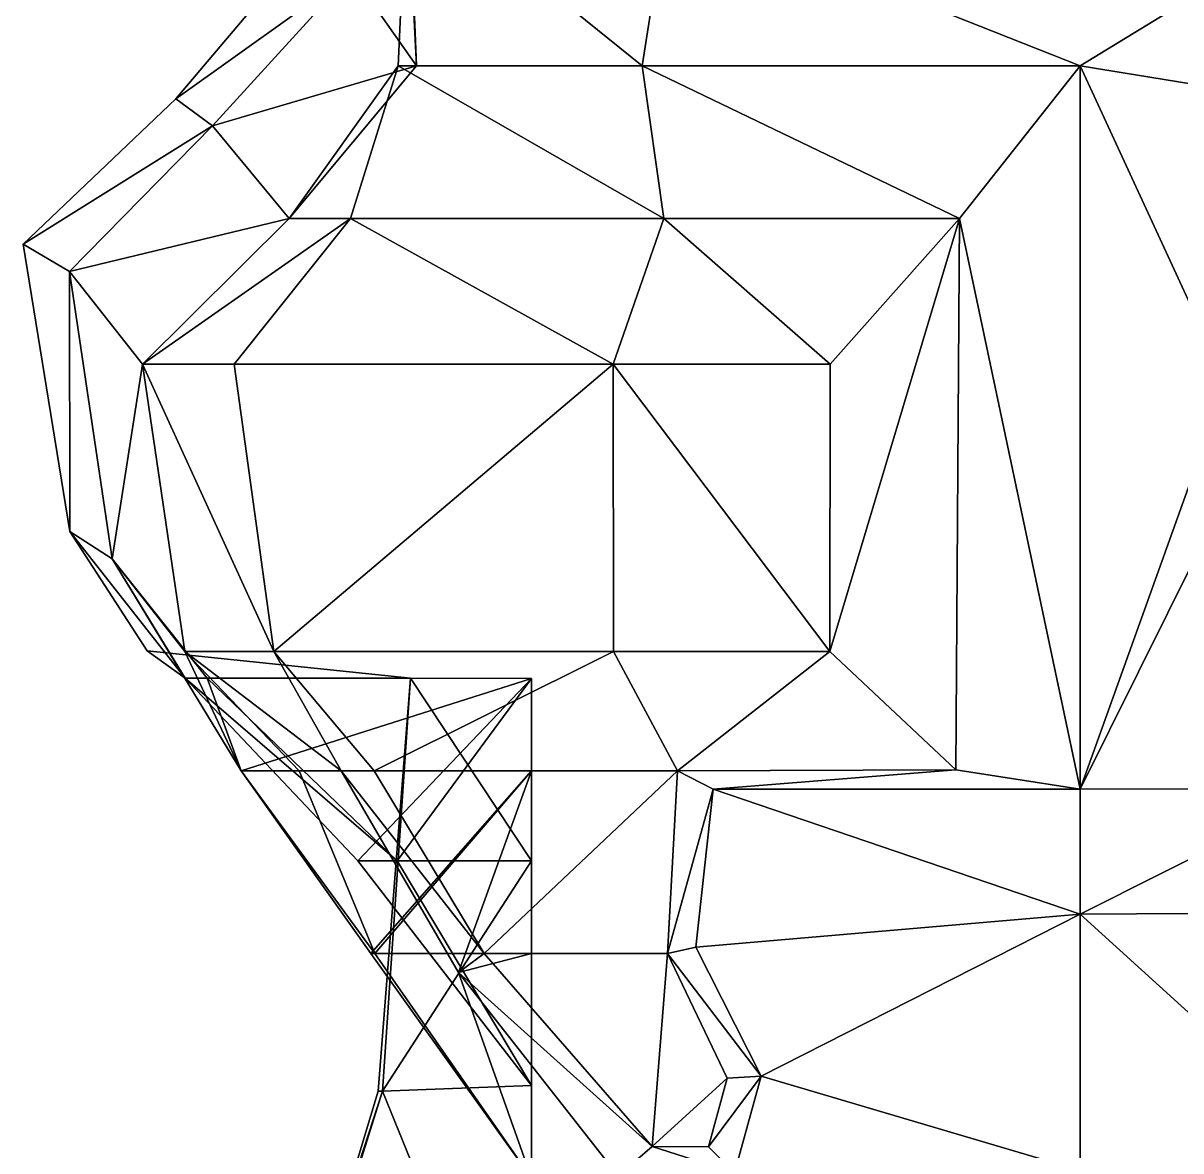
# Model space of a CAD drawing. Extents: x -936 to 1055, y -439 to 1376.
# Drawn here: x -933.8 to -556.3, y -45 to 322.9 of the extents above; entities that cross this region are included whole.
import ezdxf

# ---------------------------------------------------------------- set-up
doc = ezdxf.new("R2010")
doc.units = 0
doc.layers.get('0').update_dxf_attribs({"linetype": 'CONTINUOUS'})

msp = doc.modelspace()

# ---------------------------------------------------------------- linework, layer by layer
at = {"color": 7}
for points in [[(-826.71, 339.17, -73.25), (-805.55, 308.96, -191.54), (-808.06, 370.81, -191.72), (-826.71, 339.17, -73.25)], [(-808.06, 370.81, 191.72), (-805.55, 308.96, 191.54), (-826.71, 339.17, 73.25), (-808.06, 370.81, 191.72)], [(-808.74, 370.96, -247.1), (-811.56, 308.96, -250.03), (-732, 308.96, -264.03), (-808.74, 370.96, -247.1)], [(-805.55, 308.96, -191.54), (-811.56, 308.96, -250.03), (-808.74, 370.96, -247.1), (-805.55, 308.96, -191.54)], [(-732, 308.96, 264.03), (-811.56, 308.96, 250.03), (-808.74, 370.96, 247.1), (-732, 308.96, 264.03)], [(-808.74, 370.96, 247.1), (-811.56, 308.96, 250.03), (-805.55, 308.96, 191.54), (-808.74, 370.96, 247.1)], [(-723.63, 362.23, -258.38), (-808.74, 370.96, -247.1), (-732, 308.96, -264.03), (-723.63, 362.23, -258.38)], [(-808.06, 370.81, -191.72), (-805.55, 308.96, -191.54), (-808.74, 370.96, -247.1), (-808.06, 370.81, -191.72)], [(-732, 308.96, 264.03), (-808.74, 370.96, 247.1), (-723.63, 362.23, 258.38), (-732, 308.96, 264.03)], [(-808.74, 370.96, 247.1), (-805.55, 308.96, 191.54), (-808.06, 370.81, 191.72), (-808.74, 370.96, 247.1)], [(-589.14, 308.96, -279.17), (-723.63, 362.23, -258.38), (-732, 308.96, -264.03), (-589.14, 308.96, -279.17)], [(-732, 308.96, 264.03), (-723.63, 362.23, 258.38), (-589.14, 308.96, 279.17), (-732, 308.96, 264.03)], [(-589.14, 308.96, -279.17), (-519.99, 351.21, -272.27), (-723.63, 362.23, -258.38), (-589.14, 308.96, -279.17)], [(-723.63, 362.23, 258.38), (-519.99, 351.21, 272.27), (-589.14, 308.96, 279.17), (-723.63, 362.23, 258.38)], [(-589.14, 308.96, -279.17), (-488.19, 292.56, -278.06), (-519.99, 351.21, -272.27), (-589.14, 308.96, -279.17)], [(-519.99, 351.21, 272.27), (-488.19, 292.56, 278.06), (-589.14, 308.96, 279.17), (-519.99, 351.21, 272.27)], [(-826.71, 339.17, -73.25), (-841.87, 348.06, 0), (-884.06, 298.23, 0), (-826.71, 339.17, -73.25)], [(-884.06, 298.23, 0), (-841.87, 348.06, 0), (-826.71, 339.17, 73.25), (-884.06, 298.23, 0)], [(-826.71, 339.17, -73.25), (-884.06, 298.23, 0), (-872.03, 289.34, -103.77), (-826.71, 339.17, -73.25)], [(-872.03, 289.34, 103.77), (-884.06, 298.23, 0), (-826.71, 339.17, 73.25), (-872.03, 289.34, 103.77)], [(-805.55, 308.96, -191.54), (-826.71, 339.17, -73.25), (-872.03, 289.34, -103.77), (-805.55, 308.96, -191.54)], [(-872.03, 289.34, 103.77), (-826.71, 339.17, 73.25), (-805.55, 308.96, 191.54), (-872.03, 289.34, 103.77)], [(-847.08, 259.13, -210.26), (-805.55, 308.96, -191.54), (-872.03, 289.34, -103.77), (-847.08, 259.13, -210.26)], [(-872.03, 289.34, 103.77), (-805.55, 308.96, 191.54), (-847.08, 259.13, 210.26), (-872.03, 289.34, 103.77)], [(-811.56, 308.96, -250.03), (-805.55, 308.96, -191.54), (-847.08, 259.13, -210.26), (-811.56, 308.96, -250.03)], [(-827.02, 259.13, -288.07), (-811.56, 308.96, -250.03), (-847.08, 259.13, -210.26), (-827.02, 259.13, -288.07)], [(-847.08, 259.13, 210.26), (-805.55, 308.96, 191.54), (-811.56, 308.96, 250.03), (-847.08, 259.13, 210.26)], [(-847.08, 259.13, 210.26), (-811.56, 308.96, 250.03), (-827.02, 259.13, 288.07), (-847.08, 259.13, 210.26)], [(-724.92, 259.13, -300.99), (-811.56, 308.96, -250.03), (-827.02, 259.13, -288.07), (-724.92, 259.13, -300.99)], [(-827.02, 259.13, 288.07), (-811.56, 308.96, 250.03), (-724.92, 259.13, 300.99), (-827.02, 259.13, 288.07)], [(-724.92, 259.13, -300.99), (-732, 308.96, -264.03), (-811.56, 308.96, -250.03), (-724.92, 259.13, -300.99)], [(-811.56, 308.96, 250.03), (-732, 308.96, 264.03), (-724.92, 259.13, 300.99), (-811.56, 308.96, 250.03)], [(-628.49, 259.13, -311.93), (-589.14, 308.96, -279.17), (-732, 308.96, -264.03), (-628.49, 259.13, -311.93)], [(-628.49, 259.13, -311.93), (-732, 308.96, -264.03), (-724.92, 259.13, -300.99), (-628.49, 259.13, -311.93)], [(-732, 308.96, 264.03), (-589.14, 308.96, 279.17), (-628.49, 259.13, 311.93), (-732, 308.96, 264.03)], [(-724.92, 259.13, 300.99), (-732, 308.96, 264.03), (-628.49, 259.13, 311.93), (-724.92, 259.13, 300.99)], [(-628.49, 259.13, -311.93), (-589.14, 72.96, -308.4), (-589.14, 308.96, -279.17), (-628.49, 259.13, -311.93)], [(-589.14, 308.96, 279.17), (-589.14, 72.96, 308.4), (-628.49, 259.13, 311.93), (-589.14, 308.96, 279.17)], [(-541.45, 205.72, -293.28), (-589.14, 308.96, -279.17), (-589.14, 72.96, -308.4), (-541.45, 205.72, -293.28)], [(-589.14, 308.96, -279.17), (-541.45, 205.72, -293.28), (-488.19, 292.56, -278.06), (-589.14, 308.96, -279.17)], [(-589.14, 72.96, 308.4), (-589.14, 308.96, 279.17), (-541.45, 205.72, 293.28), (-589.14, 72.96, 308.4)], [(-488.19, 292.56, 278.06), (-541.45, 205.72, 293.28), (-589.14, 308.96, 279.17), (-488.19, 292.56, 278.06)], [(-884.06, 298.23, 0), (-933.82, 250.75, 0), (-872.03, 289.34, -103.77), (-884.06, 298.23, 0)], [(-872.03, 289.34, 103.77), (-933.82, 250.75, 0), (-884.06, 298.23, 0), (-872.03, 289.34, 103.77)], [(-933.82, 250.75, 0), (-918.67, 241.87, -121.71), (-872.03, 289.34, -103.77), (-933.82, 250.75, 0)], [(-872.03, 289.34, 103.77), (-918.67, 241.87, 121.71), (-933.82, 250.75, 0), (-872.03, 289.34, 103.77)], [(-872.03, 289.34, -103.77), (-918.67, 241.87, -121.71), (-847.08, 259.13, -210.26), (-872.03, 289.34, -103.77)], [(-847.08, 259.13, 210.26), (-918.67, 241.87, 121.71), (-872.03, 289.34, 103.77), (-847.08, 259.13, 210.26)], [(-918.67, 241.87, -121.71), (-894.95, 211.66, -247.57), (-847.08, 259.13, -210.26), (-918.67, 241.87, -121.71)], [(-847.08, 259.13, 210.26), (-894.95, 211.66, 247.57), (-918.67, 241.87, 121.71), (-847.08, 259.13, 210.26)], [(-894.95, 211.66, -247.57), (-865.05, 211.66, -376.37), (-827.02, 259.13, -288.07), (-894.95, 211.66, -247.57)], [(-847.08, 259.13, -210.26), (-894.95, 211.66, -247.57), (-827.02, 259.13, -288.07), (-847.08, 259.13, -210.26)], [(-827.02, 259.13, 288.07), (-865.05, 211.66, 376.37), (-894.95, 211.66, 247.57), (-827.02, 259.13, 288.07)], [(-827.02, 259.13, 288.07), (-894.95, 211.66, 247.57), (-847.08, 259.13, 210.26), (-827.02, 259.13, 288.07)], [(-827.02, 259.13, -288.07), (-865.05, 211.66, -376.37), (-741.41, 211.66, -380.03), (-827.02, 259.13, -288.07)], [(-741.41, 211.66, 380.03), (-865.05, 211.66, 376.37), (-827.02, 259.13, 288.07), (-741.41, 211.66, 380.03)], [(-827.02, 259.13, -288.07), (-741.41, 211.66, -380.03), (-724.92, 259.13, -300.99), (-827.02, 259.13, -288.07)], [(-724.92, 259.13, 300.99), (-741.41, 211.66, 380.03), (-827.02, 259.13, 288.07), (-724.92, 259.13, 300.99)], [(-724.92, 259.13, -300.99), (-741.41, 211.66, -380.03), (-670.6, 211.66, -385.63), (-724.92, 259.13, -300.99)], [(-670.6, 211.66, 385.63), (-741.41, 211.66, 380.03), (-724.92, 259.13, 300.99), (-670.6, 211.66, 385.63)], [(-724.92, 259.13, -300.99), (-670.6, 211.66, -385.63), (-628.49, 259.13, -311.93), (-724.92, 259.13, -300.99)], [(-628.49, 259.13, 311.93), (-670.6, 211.66, 385.63), (-724.92, 259.13, 300.99), (-628.49, 259.13, 311.93)], [(-628.49, 259.13, -311.93), (-670.6, 211.66, -385.63), (-670.77, 117.94, -382.52), (-628.49, 259.13, -311.93)], [(-628.49, 259.13, -311.93), (-670.77, 117.94, -382.52), (-629.61, 79.32, -357.04), (-628.49, 259.13, -311.93)], [(-670.77, 117.94, 382.52), (-670.6, 211.66, 385.63), (-628.49, 259.13, 311.93), (-670.77, 117.94, 382.52)], [(-629.61, 79.32, 357.04), (-670.77, 117.94, 382.52), (-628.49, 259.13, 311.93), (-629.61, 79.32, 357.04)], [(-628.49, 259.13, -311.93), (-629.61, 79.32, -357.04), (-589.14, 72.96, -308.4), (-628.49, 259.13, -311.93)], [(-589.14, 72.96, 308.4), (-629.61, 79.32, 357.04), (-628.49, 259.13, 311.93), (-589.14, 72.96, 308.4)], [(-918.67, 241.87, -121.71), (-933.82, 250.75, 0), (-918.55, 157.04, 0), (-918.67, 241.87, -121.71)], [(-918.55, 157.04, 0), (-933.82, 250.75, 0), (-918.67, 241.87, 121.71), (-918.55, 157.04, 0)], [(-894.95, 211.66, -247.57), (-918.67, 241.87, -121.71), (-904.84, 148.15, -121.71), (-894.95, 211.66, -247.57)], [(-904.84, 148.15, -121.71), (-918.67, 241.87, -121.71), (-918.55, 157.04, 0), (-904.84, 148.15, -121.71)], [(-904.84, 148.15, 121.71), (-918.67, 241.87, 121.71), (-894.95, 211.66, 247.57), (-904.84, 148.15, 121.71)], [(-918.55, 157.04, 0), (-918.67, 241.87, 121.71), (-904.84, 148.15, 121.71), (-918.55, 157.04, 0)], [(-881.13, 117.94, -247.55), (-894.95, 211.66, -247.57), (-904.84, 148.15, -121.71), (-881.13, 117.94, -247.55)], [(-904.84, 148.15, 121.71), (-894.95, 211.66, 247.57), (-881.13, 117.94, 247.55), (-904.84, 148.15, 121.71)], [(-852.11, 117.94, -370.7), (-865.05, 211.66, -376.37), (-894.95, 211.66, -247.57), (-852.11, 117.94, -370.7)], [(-852.11, 117.94, -370.7), (-894.95, 211.66, -247.57), (-881.13, 117.94, -247.55), (-852.11, 117.94, -370.7)], [(-894.95, 211.66, 247.57), (-865.05, 211.66, 376.37), (-852.11, 117.94, 370.7), (-894.95, 211.66, 247.57)], [(-881.13, 117.94, 247.55), (-894.95, 211.66, 247.57), (-852.11, 117.94, 370.7), (-881.13, 117.94, 247.55)], [(-741.41, 211.66, -380.03), (-865.05, 211.66, -376.37), (-852.11, 117.94, -370.7), (-741.41, 211.66, -380.03)], [(-852.11, 117.94, 370.7), (-865.05, 211.66, 376.37), (-741.41, 211.66, 380.03), (-852.11, 117.94, 370.7)], [(-741.25, 117.94, -379.79), (-741.41, 211.66, -380.03), (-852.11, 117.94, -370.7), (-741.25, 117.94, -379.79)], [(-852.11, 117.94, 370.7), (-741.41, 211.66, 380.03), (-741.25, 117.94, 379.79), (-852.11, 117.94, 370.7)], [(-670.77, 117.94, -382.52), (-670.6, 211.66, -385.63), (-741.41, 211.66, -380.03), (-670.77, 117.94, -382.52)], [(-741.25, 117.94, -379.79), (-670.77, 117.94, -382.52), (-741.41, 211.66, -380.03), (-741.25, 117.94, -379.79)], [(-741.41, 211.66, 380.03), (-670.6, 211.66, 385.63), (-670.77, 117.94, 382.52), (-741.41, 211.66, 380.03)], [(-741.41, 211.66, 380.03), (-670.77, 117.94, 382.52), (-741.25, 117.94, 379.79), (-741.41, 211.66, 380.03)], [(-541.45, 205.72, -293.28), (-589.14, 72.96, -308.4), (-541.45, 168.85, -290.78), (-541.45, 205.72, -293.28)], [(-541.45, 168.85, 290.78), (-589.14, 72.96, 308.4), (-541.45, 205.72, 293.28), (-541.45, 168.85, 290.78)], [(-541.45, 168.85, -290.78), (-589.14, 72.96, -308.4), (-507.43, 73.23, -316.19), (-541.45, 168.85, -290.78)], [(-507.43, 73.23, 316.19), (-589.14, 72.96, 308.4), (-541.45, 168.85, 290.78), (-507.43, 73.23, 316.19)], [(-918.55, 157.04, 0), (-893.38, 118.1, 0), (-880.99, 109.21, -70.59), (-918.55, 157.04, 0)], [(-904.84, 148.15, -121.71), (-918.55, 157.04, 0), (-880.99, 109.21, -70.59), (-904.84, 148.15, -121.71)], [(-880.99, 109.21, 70.59), (-893.38, 118.1, 0), (-918.55, 157.04, 0), (-880.99, 109.21, 70.59)], [(-880.99, 109.21, 70.59), (-918.55, 157.04, 0), (-904.84, 148.15, 121.71), (-880.99, 109.21, 70.59)], [(-880.99, 109.21, -70.59), (-873.79, 109.21, -111.52), (-904.84, 148.15, -121.71), (-880.99, 109.21, -70.59)], [(-904.84, 148.15, -121.71), (-873.79, 109.21, -111.52), (-862.72, 79, -185.79), (-904.84, 148.15, -121.71)], [(-904.84, 148.15, -121.71), (-862.72, 79, -185.79), (-881.13, 117.94, -247.55), (-904.84, 148.15, -121.71)], [(-904.84, 148.15, 121.71), (-873.79, 109.21, 111.52), (-880.99, 109.21, 70.59), (-904.84, 148.15, 121.71)], [(-862.72, 79, 185.79), (-873.79, 109.21, 111.52), (-904.84, 148.15, 121.71), (-862.72, 79, 185.79)], [(-881.13, 117.94, 247.55), (-862.72, 79, 185.79), (-904.84, 148.15, 121.71), (-881.13, 117.94, 247.55)], [(-807.49, 109.17, -31.27), (-880.99, 109.21, -70.59), (-893.38, 118.1, 0), (-807.49, 109.17, -31.27)], [(-807.5, 109.21, 0), (-807.49, 109.17, -31.27), (-893.38, 118.1, 0), (-807.5, 109.21, 0)], [(-893.38, 118.1, 0), (-880.99, 109.21, 70.59), (-807.49, 109.17, 31.27), (-893.38, 118.1, 0)], [(-893.38, 118.1, 0), (-807.49, 109.17, 31.27), (-807.5, 109.21, 0), (-893.38, 118.1, 0)], [(-862.72, 79, -185.79), (-843.76, 79, -229.18), (-881.13, 117.94, -247.55), (-862.72, 79, -185.79)], [(-881.13, 117.94, -247.55), (-843.76, 79, -229.18), (-830.13, 79, -292.14), (-881.13, 117.94, -247.55)], [(-852.11, 117.94, -370.7), (-881.13, 117.94, -247.55), (-830.13, 79, -292.14), (-852.11, 117.94, -370.7)], [(-881.13, 117.94, 247.55), (-843.76, 79, 229.18), (-862.72, 79, 185.79), (-881.13, 117.94, 247.55)], [(-830.13, 79, 292.14), (-843.76, 79, 229.18), (-881.13, 117.94, 247.55), (-830.13, 79, 292.14)], [(-830.13, 79, 292.14), (-881.13, 117.94, 247.55), (-852.11, 117.94, 370.7), (-830.13, 79, 292.14)], [(-819.39, 79, -351.12), (-741.25, 117.94, -379.79), (-852.11, 117.94, -370.7), (-819.39, 79, -351.12)], [(-852.11, 117.94, -370.7), (-830.13, 79, -292.14), (-819.39, 79, -351.12), (-852.11, 117.94, -370.7)], [(-852.11, 117.94, 370.7), (-741.25, 117.94, 379.79), (-819.39, 79, 351.12), (-852.11, 117.94, 370.7)], [(-819.39, 79, 351.12), (-830.13, 79, 292.14), (-852.11, 117.94, 370.7), (-819.39, 79, 351.12)], [(-819.39, 79, -351.12), (-720.39, 79, -355.91), (-741.25, 117.94, -379.79), (-819.39, 79, -351.12)], [(-741.25, 117.94, 379.79), (-720.39, 79, 355.91), (-819.39, 79, 351.12), (-741.25, 117.94, 379.79)], [(-741.25, 117.94, -379.79), (-720.39, 79, -355.91), (-670.77, 117.94, -382.52), (-741.25, 117.94, -379.79)], [(-670.77, 117.94, 382.52), (-720.39, 79, 355.91), (-741.25, 117.94, 379.79), (-670.77, 117.94, 382.52)], [(-720.39, 79, -355.91), (-629.61, 79.32, -357.04), (-670.77, 117.94, -382.52), (-720.39, 79, -355.91)], [(-670.77, 117.94, 382.52), (-629.61, 79.32, 357.04), (-720.39, 79, 355.91), (-670.77, 117.94, 382.52)], [(-880.99, 109.21, -70.59), (-824.65, 49.64, -70.59), (-811.89, 49.64, -111.51), (-880.99, 109.21, -70.59)], [(-873.79, 109.21, -111.52), (-880.99, 109.21, -70.59), (-811.89, 49.64, -111.51), (-873.79, 109.21, -111.52)], [(-807.49, 109.17, -31.27), (-768.01, 109.14, -30.56), (-880.99, 109.21, -70.59), (-807.49, 109.17, -31.27)], [(-768.01, 109.14, -70.57), (-880.99, 109.21, -70.59), (-768.01, 109.14, -30.56), (-768.01, 109.14, -70.57)], [(-768.01, 109.14, -70.57), (-824.65, 49.64, -70.59), (-880.99, 109.21, -70.59), (-768.01, 109.14, -70.57)], [(-811.89, 49.64, 111.51), (-824.65, 49.64, 70.59), (-880.99, 109.21, 70.59), (-811.89, 49.64, 111.51)], [(-811.89, 49.64, 111.51), (-880.99, 109.21, 70.59), (-873.79, 109.21, 111.52), (-811.89, 49.64, 111.51)], [(-880.99, 109.21, 70.59), (-768.01, 109.14, 30.56), (-807.49, 109.17, 31.27), (-880.99, 109.21, 70.59)], [(-768.01, 109.14, 30.56), (-880.99, 109.21, 70.59), (-768.01, 109.14, 70.57), (-768.01, 109.14, 30.56)], [(-880.99, 109.21, 70.59), (-824.65, 49.64, 70.59), (-768.01, 109.14, 70.57), (-880.99, 109.21, 70.59)], [(-862.72, 79, -185.79), (-873.79, 109.21, -111.52), (-768.01, 109.14, -111.52), (-862.72, 79, -185.79)], [(-873.79, 109.21, -111.52), (-811.89, 49.64, -111.51), (-768.01, 109.14, -111.52), (-873.79, 109.21, -111.52)], [(-768.01, 109.14, 111.52), (-873.79, 109.21, 111.52), (-862.72, 79, 185.79), (-768.01, 109.14, 111.52)], [(-768.01, 109.14, 111.52), (-811.89, 49.64, 111.51), (-873.79, 109.21, 111.52), (-768.01, 109.14, 111.52)], [(-862.72, 79, -185.79), (-768.01, 109.14, -111.52), (-768.01, 78.93, -185.77), (-862.72, 79, -185.79)], [(-768.01, 78.93, 185.77), (-768.01, 109.14, 111.52), (-862.72, 79, 185.79), (-768.01, 78.93, 185.77)], [(-768.01, 109.14, -70.57), (-768.01, 49.64, -70.57), (-824.65, 49.64, -70.59), (-768.01, 109.14, -70.57)], [(-824.65, 49.64, 70.59), (-768.01, 49.64, 70.57), (-768.01, 109.14, 70.57), (-824.65, 49.64, 70.59)], [(-807.5, 109.21, 0), (-818.08, -25.47, 0), (-816.67, -25.47, -30.56), (-807.5, 109.21, 0)], [(-816.67, -25.47, 30.56), (-818.08, -25.47, 0), (-807.5, 109.21, 0), (-816.67, -25.47, 30.56)], [(-807.5, 109.21, 0), (-816.67, -25.47, -30.56), (-807.49, 109.17, -31.27), (-807.5, 109.21, 0)], [(-807.49, 109.17, 31.27), (-816.67, -25.47, 30.56), (-807.5, 109.21, 0), (-807.49, 109.17, 31.27)], [(-807.49, 109.17, -31.27), (-816.67, -25.47, -30.56), (-768.01, 49.64, -30.56), (-807.49, 109.17, -31.27)], [(-768.01, 49.64, 30.56), (-816.67, -25.47, 30.56), (-807.49, 109.17, 31.27), (-768.01, 49.64, 30.56)], [(-811.89, 49.64, -111.51), (-768.01, 49.64, -111.52), (-768.01, 109.14, -111.52), (-811.89, 49.64, -111.51)], [(-768.01, 109.14, 111.52), (-768.01, 49.64, 111.52), (-811.89, 49.64, 111.51), (-768.01, 109.14, 111.52)], [(-807.49, 109.17, -31.27), (-768.01, 49.64, -30.56), (-768.01, 109.14, -30.56), (-807.49, 109.17, -31.27)], [(-768.01, 109.14, 30.56), (-768.01, 49.64, 30.56), (-807.49, 109.17, 31.27), (-768.01, 109.14, 30.56)], [(-768.01, 78.93, -185.77), (-768.01, 109.14, -111.52), (-768.01, 49.64, -111.52), (-768.01, 78.93, -185.77)], [(-768.01, 49.64, -30.56), (-768.01, 49.64, -70.57), (-768.01, 109.14, -70.57), (-768.01, 49.64, -30.56)], [(-768.01, 109.14, -30.56), (-768.01, 49.64, -30.56), (-768.01, 109.14, -70.57), (-768.01, 109.14, -30.56)], [(-768.01, 49.64, 111.52), (-768.01, 109.14, 111.52), (-768.01, 78.93, 185.77), (-768.01, 49.64, 111.52)], [(-768.01, 109.14, 70.57), (-768.01, 49.64, 70.57), (-768.01, 49.64, 30.56), (-768.01, 109.14, 70.57)], [(-768.01, 109.14, 70.57), (-768.01, 49.64, 30.56), (-768.01, 109.14, 30.56), (-768.01, 109.14, 70.57)], [(-629.61, 79.32, -357.04), (-720.39, 79, -355.91), (-708.84, 72.95, -313.3), (-629.61, 79.32, -357.04)], [(-708.84, 72.95, 313.3), (-720.39, 79, 355.91), (-629.61, 79.32, 357.04), (-708.84, 72.95, 313.3)], [(-589.14, 72.96, -308.4), (-629.61, 79.32, -357.04), (-708.84, 72.95, -313.3), (-589.14, 72.96, -308.4)], [(-708.84, 72.95, 313.3), (-629.61, 79.32, 357.04), (-589.14, 72.96, 308.4), (-708.84, 72.95, 313.3)], [(-862.72, 79, -185.79), (-820.47, 19.43, -185.79), (-819.15, 19.43, -229.18), (-862.72, 79, -185.79)], [(-843.76, 79, -229.18), (-862.72, 79, -185.79), (-819.15, 19.43, -229.18), (-843.76, 79, -229.18)], [(-820.47, 19.43, -185.79), (-862.72, 79, -185.79), (-768.01, 78.93, -185.77), (-820.47, 19.43, -185.79)], [(-819.15, 19.43, 229.18), (-820.47, 19.43, 185.79), (-862.72, 79, 185.79), (-819.15, 19.43, 229.18)], [(-819.15, 19.43, 229.18), (-862.72, 79, 185.79), (-843.76, 79, 229.18), (-819.15, 19.43, 229.18)], [(-768.01, 78.93, 185.77), (-862.72, 79, 185.79), (-820.47, 19.43, 185.79), (-768.01, 78.93, 185.77)], [(-768.01, 78.93, -229.18), (-843.76, 79, -229.18), (-819.15, 19.43, -229.18), (-768.01, 78.93, -229.18)], [(-843.76, 79, -229.18), (-768.01, 78.93, -229.18), (-768.01, 78.93, -272.92), (-843.76, 79, -229.18)], [(-830.13, 79, -292.14), (-843.76, 79, -229.18), (-768.01, 78.93, -272.92), (-830.13, 79, -292.14)], [(-819.15, 19.43, 229.18), (-843.76, 79, 229.18), (-768.01, 78.93, 229.18), (-819.15, 19.43, 229.18)], [(-768.01, 78.93, 272.92), (-768.01, 78.93, 229.18), (-843.76, 79, 229.18), (-768.01, 78.93, 272.92)], [(-768.01, 78.93, 272.92), (-843.76, 79, 229.18), (-830.13, 79, 292.14), (-768.01, 78.93, 272.92)], [(-830.13, 79, -292.14), (-791.87, 13.21, -303.66), (-783.45, 19.43, -331.61), (-830.13, 79, -292.14)], [(-819.39, 79, -351.12), (-830.13, 79, -292.14), (-783.45, 19.43, -331.61), (-819.39, 79, -351.12)], [(-791.87, 13.21, -303.66), (-830.13, 79, -292.14), (-768.01, 78.93, -272.92), (-791.87, 13.21, -303.66)], [(-783.45, 19.43, 331.61), (-791.87, 13.21, 303.66), (-830.13, 79, 292.14), (-783.45, 19.43, 331.61)], [(-783.45, 19.43, 331.61), (-830.13, 79, 292.14), (-819.39, 79, 351.12), (-783.45, 19.43, 331.61)], [(-768.01, 78.93, 272.92), (-830.13, 79, 292.14), (-791.87, 13.21, 303.66), (-768.01, 78.93, 272.92)], [(-820.47, 19.43, -185.79), (-768.01, 78.93, -185.77), (-768.01, 19.43, -185.78), (-820.47, 19.43, -185.79)], [(-768.01, 19.43, 185.78), (-768.01, 78.93, 185.77), (-820.47, 19.43, 185.79), (-768.01, 19.43, 185.78)], [(-720.39, 79, -355.91), (-819.39, 79, -351.12), (-783.45, 19.43, -331.61), (-720.39, 79, -355.91)], [(-783.45, 19.43, 331.61), (-819.39, 79, 351.12), (-720.39, 79, 355.91), (-783.45, 19.43, 331.61)], [(-768.01, 78.93, -229.18), (-819.15, 19.43, -229.18), (-768.01, 19.43, -229.18), (-768.01, 78.93, -229.18)], [(-768.01, 19.43, 229.18), (-819.15, 19.43, 229.18), (-768.01, 78.93, 229.18), (-768.01, 19.43, 229.18)], [(-791.87, 13.21, -303.66), (-768.01, 78.93, -272.92), (-768.01, 19.43, -282.8), (-791.87, 13.21, -303.66)], [(-768.01, 19.43, 282.8), (-768.01, 78.93, 272.92), (-791.87, 13.21, 303.66), (-768.01, 19.43, 282.8)], [(-723.74, 19.43, -343.27), (-720.39, 79, -355.91), (-783.45, 19.43, -331.61), (-723.74, 19.43, -343.27)], [(-783.45, 19.43, 331.61), (-720.39, 79, 355.91), (-723.74, 19.43, 343.27), (-783.45, 19.43, 331.61)], [(-768.01, 78.93, -272.92), (-768.01, 78.93, -229.18), (-768.01, 19.43, -229.18), (-768.01, 78.93, -272.92)], [(-768.01, 78.93, -272.92), (-768.01, 19.43, -229.18), (-768.01, 19.43, -282.8), (-768.01, 78.93, -272.92)], [(-768.01, 78.93, -185.77), (-768.01, 49.64, -111.52), (-768.01, 19.43, -185.78), (-768.01, 78.93, -185.77)], [(-768.01, 19.43, 229.18), (-768.01, 78.93, 229.18), (-768.01, 78.93, 272.92), (-768.01, 19.43, 229.18)], [(-768.01, 19.43, 282.8), (-768.01, 19.43, 229.18), (-768.01, 78.93, 272.92), (-768.01, 19.43, 282.8)], [(-768.01, 19.43, 185.78), (-768.01, 49.64, 111.52), (-768.01, 78.93, 185.77), (-768.01, 19.43, 185.78)], [(-708.84, 72.95, -313.3), (-720.39, 79, -355.91), (-723.74, 19.43, -343.27), (-708.84, 72.95, -313.3)], [(-723.74, 19.43, 343.27), (-720.39, 79, 355.91), (-708.84, 72.95, 313.3), (-723.74, 19.43, 343.27)], [(-708.84, 72.95, -313.3), (-723.74, 19.43, -343.27), (-714.43, 21.42, -316.88), (-708.84, 72.95, -313.3)], [(-714.43, 21.42, 316.88), (-723.74, 19.43, 343.27), (-708.84, 72.95, 313.3), (-714.43, 21.42, 316.88)], [(-708.84, 72.95, -313.3), (-714.43, 21.42, -316.88), (-589.14, 32.22, -321.03), (-708.84, 72.95, -313.3)], [(-589.14, 32.22, 321.03), (-714.43, 21.42, 316.88), (-708.84, 72.95, 313.3), (-589.14, 32.22, 321.03)], [(-589.14, 72.96, -308.4), (-708.84, 72.95, -313.3), (-589.14, 32.22, -321.03), (-589.14, 72.96, -308.4)], [(-589.14, 32.22, 321.03), (-708.84, 72.95, 313.3), (-589.14, 72.96, 308.4), (-589.14, 32.22, 321.03)], [(-507.43, 73.23, -316.19), (-589.14, 72.96, -308.4), (-589.14, 32.22, -321.03), (-507.43, 73.23, -316.19)], [(-497.4, 32.77, -336.7), (-507.43, 73.23, -316.19), (-589.14, 32.22, -321.03), (-497.4, 32.77, -336.7)], [(-589.14, 32.22, 321.03), (-589.14, 72.96, 308.4), (-507.43, 73.23, 316.19), (-589.14, 32.22, 321.03)], [(-589.14, 32.22, 321.03), (-507.43, 73.23, 316.19), (-497.4, 32.77, 336.7), (-589.14, 32.22, 321.03)], [(-824.65, 49.64, -70.59), (-768.01, -23.69, -70.59), (-768.01, -23.68, -111.5), (-824.65, 49.64, -70.59)], [(-811.89, 49.64, -111.51), (-824.65, 49.64, -70.59), (-768.01, -23.68, -111.5), (-811.89, 49.64, -111.51)], [(-824.65, 49.64, -70.59), (-768.01, 49.64, -70.57), (-768.01, -23.69, -70.59), (-824.65, 49.64, -70.59)], [(-768.01, -23.68, 111.5), (-768.01, -23.69, 70.59), (-824.65, 49.64, 70.59), (-768.01, -23.68, 111.5)], [(-768.01, -23.68, 111.5), (-824.65, 49.64, 70.59), (-811.89, 49.64, 111.51), (-768.01, -23.68, 111.5)], [(-768.01, -23.69, 70.59), (-768.01, 49.64, 70.57), (-824.65, 49.64, 70.59), (-768.01, -23.69, 70.59)], [(-816.67, -25.47, -30.56), (-768.01, -23.69, -30.56), (-768.01, 49.64, -30.56), (-816.67, -25.47, -30.56)], [(-768.01, 49.64, 30.56), (-768.01, -23.69, 30.56), (-816.67, -25.47, 30.56), (-768.01, 49.64, 30.56)], [(-768.01, -23.68, -111.5), (-768.01, 49.64, -111.52), (-811.89, 49.64, -111.51), (-768.01, -23.68, -111.5)], [(-811.89, 49.64, 111.51), (-768.01, 49.64, 111.52), (-768.01, -23.68, 111.5), (-811.89, 49.64, 111.51)], [(-768.01, 49.64, -111.52), (-768.01, -23.68, -111.5), (-768.01, 19.43, -185.78), (-768.01, 49.64, -111.52)], [(-768.01, 49.64, -70.57), (-768.01, 49.64, -30.56), (-768.01, -23.69, -30.56), (-768.01, 49.64, -70.57)], [(-768.01, 49.64, -70.57), (-768.01, -23.69, -30.56), (-768.01, -23.69, -70.59), (-768.01, 49.64, -70.57)], [(-768.01, 19.43, 185.78), (-768.01, -23.68, 111.5), (-768.01, 49.64, 111.52), (-768.01, 19.43, 185.78)], [(-768.01, -23.69, 30.56), (-768.01, 49.64, 30.56), (-768.01, 49.64, 70.57), (-768.01, -23.69, 30.56)], [(-768.01, -23.69, 70.59), (-768.01, -23.69, 30.56), (-768.01, 49.64, 70.57), (-768.01, -23.69, 70.59)], [(-589.14, 32.22, -321.03), (-714.43, 21.42, -316.88), (-693.14, -20.61, -326.36), (-589.14, 32.22, -321.03)], [(-693.14, -20.61, 326.36), (-714.43, 21.42, 316.88), (-589.14, 32.22, 321.03), (-693.14, -20.61, 326.36)], [(-589.14, 32.22, -321.03), (-693.14, -20.61, -326.36), (-589.14, -51.38, -352.12), (-589.14, 32.22, -321.03)], [(-589.14, -51.38, 352.12), (-693.14, -20.61, 326.36), (-589.14, 32.22, 321.03), (-589.14, -51.38, 352.12)], [(-497.4, 32.77, -336.7), (-589.14, 32.22, -321.03), (-497.4, -51.11, -359.92), (-497.4, 32.77, -336.7)], [(-497.4, -51.11, 359.92), (-589.14, 32.22, 321.03), (-497.4, 32.77, 336.7), (-497.4, -51.11, 359.92)], [(-589.14, 32.22, -321.03), (-589.14, -51.38, -352.12), (-497.4, -51.11, -359.92), (-589.14, 32.22, -321.03)], [(-497.4, -51.11, 359.92), (-589.14, -51.38, 352.12), (-589.14, 32.22, 321.03), (-497.4, -51.11, 359.92)], [(-820.47, 19.43, -185.79), (-768.01, -53.89, -185.79), (-768.01, -53.89, -229.18), (-820.47, 19.43, -185.79)], [(-819.15, 19.43, -229.18), (-820.47, 19.43, -185.79), (-768.01, -53.89, -229.18), (-819.15, 19.43, -229.18)], [(-820.47, 19.43, -185.79), (-768.01, 19.43, -185.78), (-768.01, -53.89, -185.79), (-820.47, 19.43, -185.79)], [(-768.01, -53.89, 229.18), (-768.01, -53.89, 185.79), (-820.47, 19.43, 185.79), (-768.01, -53.89, 229.18)], [(-768.01, -53.89, 229.18), (-820.47, 19.43, 185.79), (-819.15, 19.43, 229.18), (-768.01, -53.89, 229.18)], [(-768.01, -53.89, 185.79), (-768.01, 19.43, 185.78), (-820.47, 19.43, 185.79), (-768.01, -53.89, 185.79)], [(-819.15, 19.43, -229.18), (-768.01, -53.89, -229.18), (-768.01, 19.43, -229.18), (-819.15, 19.43, -229.18)], [(-768.01, 19.43, 229.18), (-768.01, -53.89, 229.18), (-819.15, 19.43, 229.18), (-768.01, 19.43, 229.18)], [(-768.01, -53.89, -319.03), (-791.87, 13.21, -303.66), (-768.01, 19.43, -282.8), (-768.01, -53.89, -319.03)], [(-728.64, -43.55, -343.05), (-783.45, 19.43, -331.61), (-791.87, 13.21, -303.66), (-728.64, -43.55, -343.05)], [(-768.01, 19.43, 282.8), (-791.87, 13.21, 303.66), (-768.01, -53.89, 319.03), (-768.01, 19.43, 282.8)], [(-791.87, 13.21, 303.66), (-783.45, 19.43, 331.61), (-728.64, -43.55, 343.05), (-791.87, 13.21, 303.66)], [(-723.74, 19.43, -343.27), (-783.45, 19.43, -331.61), (-728.64, -43.55, -343.05), (-723.74, 19.43, -343.27)], [(-728.64, -43.55, 343.05), (-783.45, 19.43, 331.61), (-723.74, 19.43, 343.27), (-728.64, -43.55, 343.05)], [(-768.01, -23.68, -111.5), (-768.01, -53.89, -185.79), (-768.01, 19.43, -185.78), (-768.01, -23.68, -111.5)], [(-768.01, -53.89, -229.18), (-768.01, -53.89, -319.03), (-768.01, 19.43, -282.8), (-768.01, -53.89, -229.18)], [(-768.01, 19.43, -229.18), (-768.01, -53.89, -229.18), (-768.01, 19.43, -282.8), (-768.01, 19.43, -229.18)], [(-768.01, 19.43, 185.78), (-768.01, -53.89, 185.79), (-768.01, -23.68, 111.5), (-768.01, 19.43, 185.78)], [(-768.01, 19.43, 282.8), (-768.01, -53.89, 319.03), (-768.01, -53.89, 229.18), (-768.01, 19.43, 282.8)], [(-768.01, 19.43, 282.8), (-768.01, -53.89, 229.18), (-768.01, 19.43, 229.18), (-768.01, 19.43, 282.8)], [(-704.23, -21.23, -346.69), (-723.74, 19.43, -343.27), (-728.64, -43.55, -343.05), (-704.23, -21.23, -346.69)], [(-728.64, -43.55, 343.05), (-723.74, 19.43, 343.27), (-704.23, -21.23, 346.69), (-728.64, -43.55, 343.05)], [(-714.43, 21.42, -316.88), (-723.74, 19.43, -343.27), (-693.14, -20.61, -326.36), (-714.43, 21.42, -316.88)], [(-693.14, -20.61, 326.36), (-723.74, 19.43, 343.27), (-714.43, 21.42, 316.88), (-693.14, -20.61, 326.36)], [(-723.74, 19.43, -343.27), (-704.23, -21.23, -346.69), (-693.14, -20.61, -326.36), (-723.74, 19.43, -343.27)], [(-693.14, -20.61, 326.36), (-704.23, -21.23, 346.69), (-723.74, 19.43, 343.27), (-693.14, -20.61, 326.36)], [(-768.01, -53.89, -319.03), (-739.74, -53.13, -324.24), (-791.87, 13.21, -303.66), (-768.01, -53.89, -319.03)], [(-728.64, -43.55, -343.05), (-791.87, 13.21, -303.66), (-739.74, -53.13, -324.24), (-728.64, -43.55, -343.05)], [(-791.87, 13.21, 303.66), (-739.74, -53.13, 324.24), (-768.01, -53.89, 319.03), (-791.87, 13.21, 303.66)], [(-739.74, -53.13, 324.24), (-791.87, 13.21, 303.66), (-728.64, -43.55, 343.05), (-739.74, -53.13, 324.24)], [(-704.23, -21.23, -346.69), (-728.64, -43.55, -343.05), (-710.34, -43.72, -345.05), (-704.23, -21.23, -346.69)], [(-710.34, -43.72, 345.05), (-728.64, -43.55, 343.05), (-704.23, -21.23, 346.69), (-710.34, -43.72, 345.05)], [(-710.34, -43.72, -345.05), (-701.81, -52.1, -331.23), (-693.14, -20.61, -326.36), (-710.34, -43.72, -345.05)], [(-704.23, -21.23, -346.69), (-710.34, -43.72, -345.05), (-693.14, -20.61, -326.36), (-704.23, -21.23, -346.69)], [(-693.14, -20.61, 326.36), (-701.81, -52.1, 331.23), (-710.34, -43.72, 345.05), (-693.14, -20.61, 326.36)], [(-693.14, -20.61, 326.36), (-710.34, -43.72, 345.05), (-704.23, -21.23, 346.69), (-693.14, -20.61, 326.36)], [(-693.14, -20.61, -326.36), (-701.81, -52.1, -331.23), (-589.14, -51.38, -352.12), (-693.14, -20.61, -326.36)], [(-589.14, -51.38, 352.12), (-701.81, -52.1, 331.23), (-693.14, -20.61, 326.36), (-589.14, -51.38, 352.12)], [(-856.1, -146.7, -30.56), (-768.01, -144.97, -30.56), (-816.67, -25.47, -30.56), (-856.1, -146.7, -30.56)], [(-816.67, -25.47, -30.56), (-854.62, -146.69, 0), (-856.1, -146.7, -30.56), (-816.67, -25.47, -30.56)], [(-816.67, -25.47, 30.56), (-768.01, -144.97, 30.56), (-856.1, -146.7, 30.56), (-816.67, -25.47, 30.56)], [(-856.1, -146.7, 30.56), (-854.62, -146.69, 0), (-816.67, -25.47, 30.56), (-856.1, -146.7, 30.56)], [(-816.67, -25.47, -30.56), (-818.08, -25.47, 0), (-854.62, -146.69, 0), (-816.67, -25.47, -30.56)], [(-854.62, -146.69, 0), (-818.08, -25.47, 0), (-816.67, -25.47, 30.56), (-854.62, -146.69, 0)], [(-768.01, -144.97, -30.56), (-768.01, -23.69, -30.56), (-816.67, -25.47, -30.56), (-768.01, -144.97, -30.56)], [(-816.67, -25.47, 30.56), (-768.01, -23.69, 30.56), (-768.01, -144.97, 30.56), (-816.67, -25.47, 30.56)], [(-768.01, -144.96, -94.17), (-768.01, -23.68, -111.5), (-768.01, -23.69, -70.59), (-768.01, -144.96, -94.17)], [(-768.01, -53.89, -185.79), (-768.01, -23.68, -111.5), (-768.01, -144.96, -94.17), (-768.01, -53.89, -185.79)], [(-768.01, -23.69, 70.59), (-768.01, -23.68, 111.5), (-768.01, -144.96, 94.17), (-768.01, -23.69, 70.59)], [(-768.01, -144.96, 94.17), (-768.01, -23.68, 111.5), (-768.01, -53.89, 185.79), (-768.01, -144.96, 94.17)], [(-768.01, -144.97, -30.56), (-768.01, -144.96, -94.17), (-768.01, -23.69, -70.59), (-768.01, -144.97, -30.56)], [(-768.01, -23.69, -30.56), (-768.01, -144.97, -30.56), (-768.01, -23.69, -70.59), (-768.01, -23.69, -30.56)], [(-768.01, -23.69, 70.59), (-768.01, -144.96, 94.17), (-768.01, -144.97, 30.56), (-768.01, -23.69, 70.59)], [(-768.01, -23.69, 70.59), (-768.01, -144.97, 30.56), (-768.01, -23.69, 30.56), (-768.01, -23.69, 70.59)], [(-701.81, -52.1, -331.23), (-728.64, -43.55, -343.05), (-739.74, -53.13, -324.24), (-701.81, -52.1, -331.23)], [(-739.74, -53.13, 324.24), (-728.64, -43.55, 343.05), (-701.81, -52.1, 331.23), (-739.74, -53.13, 324.24)], [(-701.81, -52.1, -331.23), (-710.34, -43.72, -345.05), (-728.64, -43.55, -343.05), (-701.81, -52.1, -331.23)], [(-728.64, -43.55, 343.05), (-710.34, -43.72, 345.05), (-701.81, -52.1, 331.23), (-728.64, -43.55, 343.05)]]:
    msp.add_polyline3d(points, dxfattribs=at)

doc.saveas('drawing.dxf')
